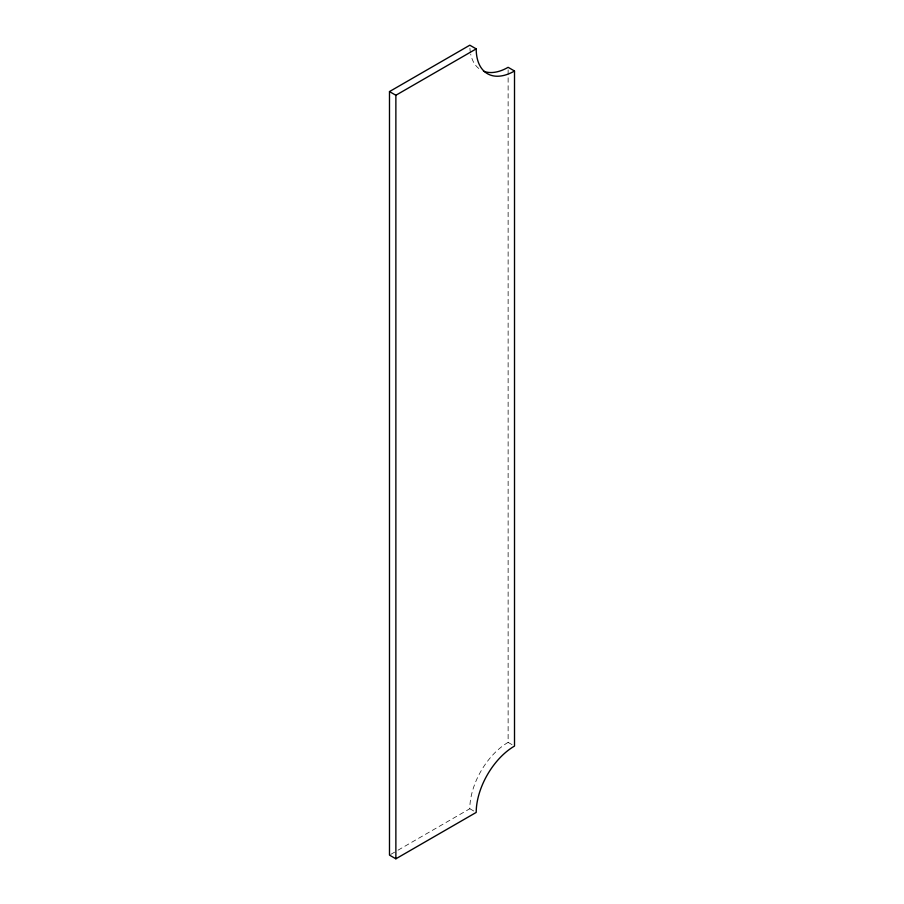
<?xml version="1.0" encoding="UTF-8"?>
<svg xmlns="http://www.w3.org/2000/svg" width="904" height="904" viewBox="0 0 904 904"><rect width="100%" height="100%" fill="white"/><g stroke="black" fill="none" stroke-linecap="round" stroke-linejoin="round"><path stroke-width="0.68" stroke-dasharray="4.52 3.39" d="M390.709 854.416L396.788 850.901M398.009 850.189L469.809 808.741A54.183 31.278 -60 0 1 508.127 742.387L508.127 68.727M508.127 742.387L512.387 744.839M469.809 808.741L474.069 811.193M478.804 68.478A54.183 31.278 -60 0 1 470.69 54.104M470.419 52.692A54.183 31.278 -60 0 1 469.843 46.737"/><path stroke-width="1.36" d="M389.488 91.575L469.809 45.2L476.205 48.884A54.183 31.278 -60 0 0 514.512 71.009L514.512 746.071A54.183 31.278 -60 0 0 476.205 812.425L395.873 858.8L389.488 855.116L389.488 91.575L395.873 95.259L476.205 48.884M514.512 71.009L508.127 67.314A54.183 31.278 -60 0 1 483.47 71.179M395.873 95.259L395.873 858.8"/></g></svg>
